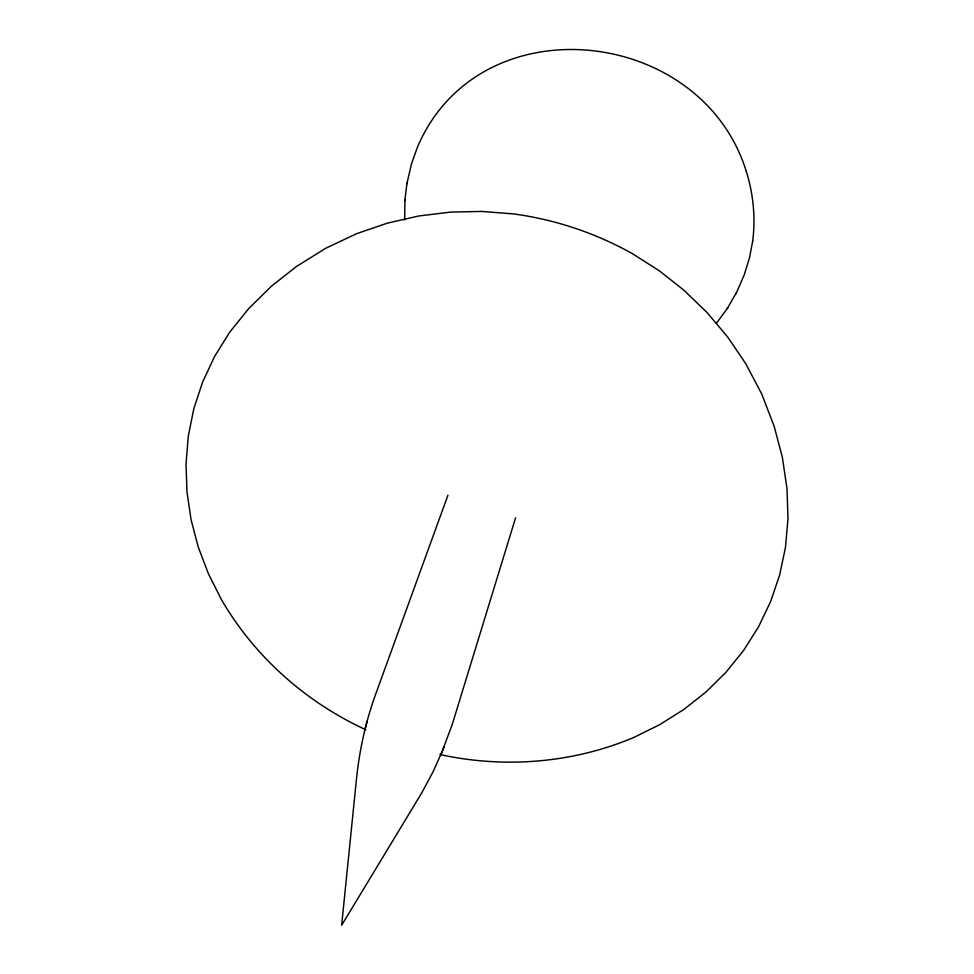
<?xml version="1.0" encoding="UTF-8"?>
<svg xmlns="http://www.w3.org/2000/svg" width="974" height="974" viewBox="0 0 974 974"><rect width="100%" height="100%" fill="white"/><g stroke="black" fill="none" stroke-linecap="round" stroke-linejoin="round"><path stroke-width="1.46" d="M404.965 199.658L404.673 220.014M752.719 240.98C755.629 217.713 753.34 193.972 746.34 171.607M406.876 183.879L411.478 163.839L417.566 146.867C479.61 1.875 701.609 26.018 746.327 171.582M404.831 200.778L407.01 182.722M752.707 241.004L749.469 257.915L744.124 275.131L736.831 291.871L727.201 308.648L716.45 323.246M447.955 495.194L375.404 694.925C365.567 722.282 359.272 750.881 356.399 779.809L341.643 925.3L421.62 793.092L432.846 772.224L442.586 750.625M367.161 721.162L365.274 728.442M515.575 517.827L452.167 724.693L441.234 753.852M442.756 750.175L444.107 746.912M727.201 308.648L727.773 307.662M735.735 293.917L736.32 292.918M439.907 754.521C504.325 768.681 573.126 763.166 633.964 737.379L659.727 724.656L683.785 709.51L705.98 691.978L725.947 672.291L743.552 650.522L758.503 626.891L770.556 601.737L779.614 575.123L785.458 547.412L787.978 518.911L787.004 488.729L782.353 457.269L774.16 426.271L761.778 394.117L745.816 363.801L727.736 337.101L706.941 312.411L683.736 290.057L659.276 270.784L632.248 253.569C595.65 233.09 555.363 219.6 513.809 213.939L481.862 211.431L450.719 212.088L418.747 215.985L387.275 223.18L356.764 233.626L325.779 248.236L296.534 266.462L271.332 286.283L248.687 308.612L229.754 332.122L214.609 356.411L202.604 382.064L193.814 408.763L188.299 436.096L186.022 463.965L186.984 491.967L191.074 519.69L198.258 547.059L208.351 573.625L221.268 599.302C254.336 656.5 305.97 702.315 365.932 729.769"/></g></svg>
